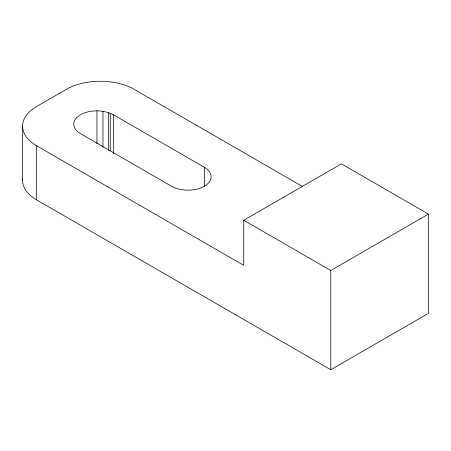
<?xml version="1.0" encoding="UTF-8"?>
<svg xmlns="http://www.w3.org/2000/svg" width="451" height="451" viewBox="0 0 451 451"><rect width="100%" height="100%" fill="white"/><g stroke="black" fill="none" stroke-linecap="round" stroke-linejoin="round"><path stroke-width="0.68" d="M302.418 186.455L134.302 89.394A48.094 27.765 0 0 0 66.291 89.394L36.638 106.515A48.094 27.765 0 0 0 36.638 145.78L243.737 265.351L243.737 220.24L341.401 163.854L428.45 214.112L428.45 313.349L330.786 369.735L36.638 199.911A48.094 27.765 0 0 1 22.606 178.968M243.737 220.24L330.786 270.499L428.45 214.112M96.959 110.822C102.67 110.867 108.274 112.169 113.364 114.746L204.354 167.282L204.354 186.263A23.204 13.395 0 0 1 171.538 186.224L80.549 133.693A23.204 13.395 0 0 1 75.52 119.092A23.204 13.395 0 0 1 96.959 110.822L96.959 143.863M330.786 270.499L330.786 369.735M113.364 114.746L113.364 153.413M110.253 113.438L110.253 150.702M108.561 112.62L108.561 150.583M102.963 111.279L102.963 147.133M36.638 145.78L36.638 199.911M22.55 126.15L22.55 180.282M204.354 167.282A23.204 13.395 0 0 1 204.354 186.224"/></g></svg>
